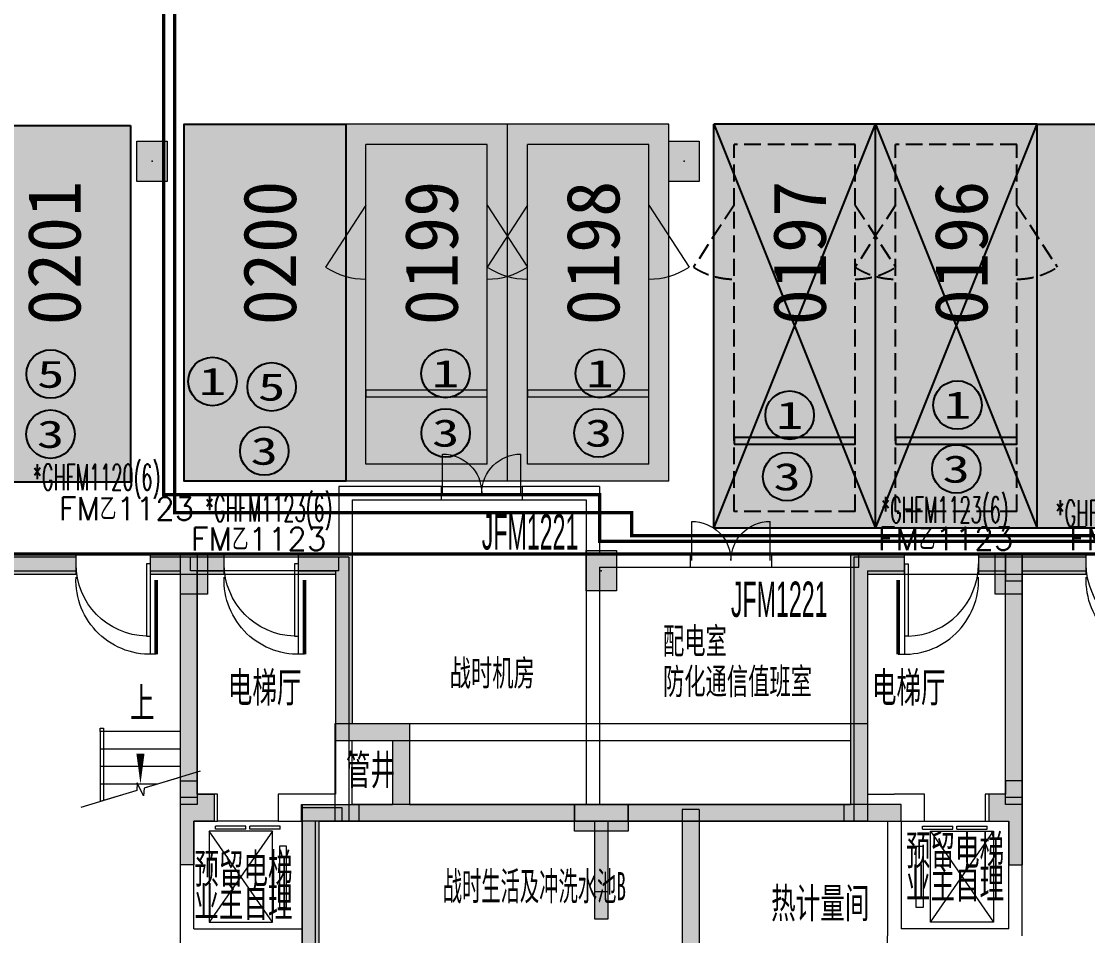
# Model space of a CAD drawing. Extents: x -264757 to 1033689, y 4049843 to 4347093.
# Drawn here: x -59896 to -44063, y 4163458 to 4177037 of the extents above; entities that cross this region are included whole.
import ezdxf
from ezdxf.enums import TextEntityAlignment as Align

# ---------------------------------------------------------------- set-up
doc = ezdxf.new("R2010")
doc.units = 0
doc.header["$LTSCALE"] = 1000
doc.header["$MEASUREMENT"] = 0
doc.linetypes.add('AX-01DK-PB01$1$A-001-车位参照B1$0$A-001-车位参照B1$0$A-001-车位参照B1$0$A-H4-001-基本图形$0$A-001-车位B1$0$DASH', pattern=[0.35, 0.25, -0.1])
doc.linetypes.add('DASH', pattern=[0.35, 0.25, -0.1])
for name, color, linetype in [('AX-01DK-PB01$0$A-2-Text', 8, 'Continuous'), ('AX-01DK-PB01$0$AX-03CK-02-PB01$0$AX-03CK-02-PB01$0$PUB_HATCH', 8, 'Continuous'), ('AX-01DK-PB01$0$AX-03CK-02-PB01$0$AX-03CK-02-PB01$0$人防$0$人防$0$DOOR_FIRE_TEXT', 8, 'Continuous'), ('不利因素3-紧邻房间出入口', 7, 'Continuous'), ('不利因素5-单面靠墙', 7, 'Continuous'), ('不利因素9-坡道上停车', 7, 'Continuous'), ('不可售车位', 255, 'Continuous'), ('大车位', 7, 'Continuous'), ('普通车位', 7, 'Continuous')]:
    doc.layers.add(name, color=color, linetype=linetype)
doc.layers.add('AX-01DK-PB01$0$AX-001DK-01-PB01-02$0$A-3-WinF(Text)', color=8, linetype='Continuous', plot=False)
doc.layers.add('AX-01DK-PB01$0$AX-03CK-02-PB01$0$AX-03CK-02-PB01$0$WINDOW_TEXT', color=8, linetype='Continuous', plot=False)
doc.layers.add('无关图层', color=8, linetype='Continuous', lineweight=0)
doc.layers.add('车位归属楼栋范围线', color=7, linetype='Continuous', true_color=0x19e6c7)
doc.styles.add('-宋体', font='', dxfattribs={"width": 0.8})
doc.styles.add('AX-01DK-PB01$0$_TCH_DIM', font='SIMPLEX', dxfattribs={"bigfont": 'GBCBIG'})
doc.styles.add('AX-01DK-PB01$0$AX-001DK-01-PB01-02$0$_TCH_WINDOW', font='SIMPLEX', dxfattribs={"bigfont": 'GBCBIG'})
doc.styles.add('AX-01DK-PB01$0$AX-01DK-PB01$0$AX-01DK-PB01$0$AX-001DK-01-PB01-02$0$Standard', font='gbenor.shx', dxfattribs={"bigfont": 'gbcbig.shx'})
doc.styles.add('AX-01DK-PB01$0$AX-03CK-02-PB01$0$AX-03CK-02-PB01$0$_TCH_DIM', font='SIMPLEX', dxfattribs={"bigfont": 'GBCBIG'})
doc.styles.add('AX-01DK-PB01$0$AX-03CK-02-PB01$0$AX-03CK-02-PB01$0$_TCH_DIM_T3', font='SIMPLEX', dxfattribs={"width": 0.705882, "bigfont": 'GBCBIG'})
doc.styles.add('AX-01DK-PB01$0$AX-03CK-02-PB01$0$AX-03CK-02-PB01$0$人防$0$人防$0$_TCH_DIM', font='$ GAD E', dxfattribs={"width": 0.7, "bigfont": '$ GAD C'})
doc.styles.add('AX-01DK-PB01$0$Standard', font='gbenor.shx', dxfattribs={"bigfont": 'gbcbig.shx'})
doc.styles.add('AX-01DK-PB01$1$AX-001DK-01-PB01-02$0$Standard', font='gbenor.shx', dxfattribs={"bigfont": 'gbcbig.shx'})
doc.styles.add('AX-ACK-BIANH1$0$黑体', font='simhei.ttf')
doc.styles.add('AX-ACK-P01-WALL$0$黑体', font='simhei.ttf')
doc.styles.add('SX-ACK-PB01-WNC-ALL$0$黑体', font='simhei.ttf')
doc.styles.get('-宋体').set_extended_font_data('SimSun')

# ---------------------------------------------------------------- blocks, each defined once
blk = doc.blocks.new('SX-ACK-PB01-WNC-ALL$0$20200722.21182536')
at = {"layer": '不利因素3-紧邻房间出入口', "true_color": 0xe4d218}
h = blk.add_hatch(color=52, dxfattribs=at)
h.dxf.hatch_style = 1
edge = h.paths.add_edge_path()
edge.add_arc((360, 360), 360, 0, 360)
at = {"layer": '不利因素3-紧邻房间出入口'}
blk.add_circle((360, 360), 360, dxfattribs=at)
at = {"layer": '不利因素3-紧邻房间出入口', "style": 'SX-ACK-PB01-WNC-ALL$0$黑体', "width": 1.390625}
blk.add_text('3', height=407, dxfattribs=at).set_placement((156, 156), (564, 156), align=Align.FIT)
blk = doc.blocks.new('SX-ACK-PB01-WNC-ALL$0$20200722.21183209')
at = {"layer": '不利因素5-单面靠墙', "true_color": 0x6d711d}
h = blk.add_hatch(color=66, dxfattribs=at)
h.dxf.hatch_style = 1
edge = h.paths.add_edge_path()
edge.add_arc((360, 360), 360, 0, 360)
at = {"layer": '不利因素5-单面靠墙'}
blk.add_circle((360, 360), 360, dxfattribs=at)
at = {"layer": '不利因素5-单面靠墙', "style": 'SX-ACK-PB01-WNC-ALL$0$黑体', "width": 1.390625}
blk.add_text('5', height=407, dxfattribs=at).set_placement((156, 156), (564, 156), align=Align.FIT)
blk = doc.blocks.new('销控车位')
at = {"layer": '不可售车位', "true_color": 0x757b8a}
h = blk.add_hatch(color=8, dxfattribs=at)
h.dxf.hatch_style = 1
h.paths.add_polyline_path([(2400, 0), (2400, -5300), (0, -5300), (0, 0)])
at = {"layer": '不可售车位', "color": 8, "true_color": 0x757b8a}
blk.add_lwpolyline([(2400, 0), (2400, -5300), (0, -5300), (0, 0)], close=True, dxfattribs=at)
blk = doc.blocks.new('sadfsadfasf')
at = {"layer": '不可售车位', "true_color": 0x757b8a}
h = blk.add_hatch(color=8, dxfattribs=at)
h.dxf.hatch_style = 1
h.paths.add_polyline_path([(2400, 6000), (2400, 0), (0, 0), (0, 6000)])
at = {"layer": '不可售车位', "color": 8, "true_color": 0x757b8a}
blk.add_lwpolyline([(2400, 6000), (2400, 0), (0, 0), (0, 6000)], close=True, dxfattribs=at)
blk = doc.blocks.new('SX-CK-PB001-WNC$1$20211103.13313578')
at = {"layer": '无关图层'}
h = blk.add_hatch(color=256, dxfattribs=at)
h.dxf.hatch_style = 1
h.paths.add_polyline_path([(0, 600), (450, 600), (450, 0), (0, 0)])
blk.add_lwpolyline([(0, 600), (450, 600), (450, 0), (0, 0)], close=True, dxfattribs=at)
blk.add_point((225, 300), dxfattribs=at)
blk = doc.blocks.new('fasdfasdfasdfasdfasdf')
at = {"layer": '不利因素9-坡道上停车', "true_color": 0xe0aa15}
h = blk.add_hatch(color=42, dxfattribs=at)
h.dxf.hatch_style = 1
edge = h.paths.add_edge_path()
edge.add_arc((-119587, 4058555), 720, 0, 360)
at = {"layer": '不利因素9-坡道上停车'}
blk.add_circle((-119587, 4058555), 720, dxfattribs=at)
at = {"layer": '不利因素9-坡道上停车', "style": 'AX-ACK-P01-WALL$0$黑体', "width": 1.390625}
blk.add_text('1', height=815, dxfattribs=at).set_placement((-119994, 4058148), (-119180, 4058148), align=Align.FIT)
blk = doc.blocks.new('AX-01DK-PB01$0$AX-001DK-01-PP01$0$AX-001DK-01-PP01$0$$DORLIB2D$00000127')
at = {"layer": '无关图层'}
for points in [[(-0.533, 0.795), (-0.533, 0.69)], [(-0.033, 0.795), (-0.533, 0.795)], [(-0.033, 0.795), (-0.033, 0.69)], [(0.533, 0.795), (0.033, 0.795)], [(0.033, 0.795), (0.033, 0.69)], [(0.533, 0.795), (0.533, 0.69)], [(-0.033, 0.69), (-0.533, 0.69)], [(0.533, 0.69), (0.033, 0.69)], [(0.5, 0.5), (-0.5, 0.5)]]:
    blk.add_lwpolyline(points, dxfattribs=at)
blk = doc.blocks.new('AX-01DK-PB01$0$$DorLib2D$00000001')
at = {"layer": '无关图层'}
for p, q in [((0.45, 0.975), (0.5, 0.975)), ((0.45, 0), (0.45, 0.975)), ((0.5, 0), (0.5, 0.975)), ((0.5, 0), (0.45, 0))]:
    blk.add_line(p, q, dxfattribs=at)
at = {"layer": '无关图层', "lineweight": 13}
blk.add_arc((0.475, 0), 0.975, 91.4693, 180, dxfattribs=at)
blk = doc.blocks.new('AX-01DK-PB01$0$AX-03CK-02-PB01$0$AX-03CK-02-PB01$0$$U_DORLIB2D$00000009')
at = {"layer": '无关图层'}
blk.add_line((0.5, 0.219), (0.5, 1.213), dxfattribs=at)
at = {"layer": '无关图层', "const_width": 0.05}
blk.add_lwpolyline([(0.583, 0.219), (0.583, 1.219)], dxfattribs=at)
at = {"layer": '无关图层'}
blk.add_arc((0.5, 0.219), 1.001, 85.224, 182.3859, dxfattribs=at)
blk = doc.blocks.new('AX-01DK-PB01$0$AX-03CK-02-PB01$0$AX-03CK-02-PB01$0$人防$0$人防$0$$DorLib2D$00000004')
at = {"layer": '无关图层'}
for p, q in [((-0.485, 0), (-0.485, 0.485)), ((0.485, 0), (0.485, 0.485))]:
    blk.add_line(p, q, dxfattribs=at)
at = {"layer": '无关图层', "lineweight": 13}
for centre, start, end in [((-0.485, 0), 0, 90), ((0.485, 0), 90, 180)]:
    blk.add_arc(centre, 0.485, start, end, dxfattribs=at)
blk = doc.blocks.new('A$C7e5eb487')
at = {"layer": '普通车位', "true_color": 0xf18f8e}
h = blk.add_hatch(color=11, dxfattribs=at)
h.dxf.hatch_style = 1
h.paths.add_polyline_path([(2400, 0), (2400, -5300), (0, -5300), (0, 0)])

msp = doc.modelspace()

# ---------------------------------------------------------------- hatches: boundary and pattern name
at = {"layer": 'AX-01DK-PB01$0$AX-03CK-02-PB01$0$AX-03CK-02-PB01$0$PUB_HATCH'}
for points in [[(-60039.6, 4168828.4), (-59083.9, 4168828.4), (-59083.9, 4169128.4), (-60039.6, 4169128.4)], [(-57408.6, 4169128.4), (-57983.9, 4169128.4), (-57983.9, 4168828.4), (-57408.6, 4168828.4)], [(-57408.6, 4168828.4), (-56883.6, 4168828.4), (-56883.6, 4169128.4), (-57408.6, 4169128.4)], [(-54983.2, 4169128.4), (-55783.6, 4169128.4), (-55783.6, 4168828.4), (-55233.2, 4168828.4)], [(-54983.2, 4169128.4), (-55233.2, 4168828.4), (-55233.2, 4166358), (-54983.2, 4166608)], [(-47334.3, 4168828.8), (-46784.2, 4168828.8), (-46784.2, 4169128.8), (-47584.3, 4169128.8)], [(-47334.3, 4168828.8), (-47584.3, 4169128.8), (-47584.3, 4165408), (-47334.3, 4165158)], [(-45684.2, 4168828.8), (-44084, 4168828.8), (-44084, 4169128.8), (-45684.2, 4169128.8)], [(-54983.2, 4166608), (-55233.2, 4166358), (-54383.2, 4166358), (-54133.2, 4166608)], [(-54133.2, 4166608), (-54383.2, 4166358), (-54383.2, 4165408), (-54258.2, 4165324.7), (-54133.2, 4165408)], [(-55476.1, 4165158), (-55726.1, 4165408), (-55726.1, 4163033), (-55559.4, 4163033), (-55476.1, 4163158)], [(-55726.1, 4165408), (-55476.1, 4165158), (-54258.2, 4165158), (-54258.2, 4165324.7), (-54383.2, 4165408)], [(-54258.2, 4165324.7), (-54258.2, 4165158), (-51434.6, 4165158), (-51434.6, 4165408), (-54133.2, 4165408)], [(-51434.6, 4165408), (-51434.6, 4165158), (-47334.3, 4165158), (-47584.3, 4165408)], [(-50083.5, 4165333), (-50083.5, 4159578.4), (-49916.8, 4159561.8), (-49833.5, 4159703.5), (-49833.5, 4165333)]]:
    msp.add_hatch(color=256, dxfattribs=at).paths.add_polyline_path(points)
at = {"layer": '大车位', "true_color": 0xe806f9}
h = msp.add_hatch(color=6, dxfattribs=at)
h.dxf.hatch_style = 1
h.paths.add_polyline_path([(-47214, 4175508), (-47214, 4169508), (-49614, 4169508), (-49614, 4175508)])
h = msp.add_hatch(color=6, dxfattribs=at)
h.dxf.hatch_style = 1
h.paths.add_polyline_path([(-44814, 4175508), (-44814, 4169508), (-47214, 4169508), (-47214, 4175508)])
at = {"layer": '无关图层'}
h = msp.add_hatch(color=256, dxfattribs=at)
h.dxf.hatch_style = 1
h.paths.add_polyline_path([(-57533.8, 4169128), (-57283.8, 4169128), (-57283.8, 4165508), (-57533.8, 4165508)])
for points in [[(-57133.6, 4169128), (-57133.6, 4168528), (-57533.6, 4168528), (-57533.6, 4169128)], [(-45033.9, 4169128), (-45033.9, 4168528), (-45433.9, 4168528), (-45433.9, 4169128)], [(-45033.8, 4169128), (-45283.8, 4169128), (-45283.8, 4168728), (-45033.8, 4168728)], [(-57333.6, 4165158), (-57333.6, 4164508), (-57533.6, 4164508), (-57533.6, 4165758), (-57283.6, 4165758), (-57283.6, 4165558), (-57033.6, 4165558), (-57033.6, 4165158)], [(-45232.7, 4165158), (-45232.7, 4164508), (-45032.7, 4164508), (-45032.7, 4165758), (-45282.7, 4165758), (-45282.7, 4165558), (-45532.7, 4165558), (-45532.7, 4165158)], [(-54883.6, 4165408), (-54883.6, 4165158), (-55733.6, 4165158), (-55733.6, 4165408)], [(-51683.6, 4165408), (-50883.6, 4165408), (-50883.6, 4165008), (-51683.6, 4165008)], [(-47683.6, 4165408), (-47683.6, 4165158), (-46833.6, 4165158), (-46833.6, 4165408)], [(-51383.2, 4163708), (-51183.2, 4163708), (-51183.2, 4164108), (-51383.2, 4164108)]]:
    msp.add_hatch(color=256, dxfattribs=at).paths.add_polyline_path(points)
h = msp.add_hatch(color=256, dxfattribs=at)
h.dxf.hatch_style = 1
h.paths.add_polyline_path([(-45283.8, 4169078), (-45033.8, 4169078), (-45033.8, 4165508), (-45283.8, 4165508)])
h = msp.add_hatch(color=256, dxfattribs=at)
h.dxf.hatch_style = 1
h.paths.add_polyline_path([(-54883.6, 4165408), (-54883.6, 4165158), (-55733.6, 4165158), (-55733.6, 4165408)])
h = msp.add_hatch(color=256, dxfattribs=at)
h.dxf.hatch_style = 1
h.paths.add_polyline_path([(-51383.4, 4163708), (-51183.4, 4163708), (-51183.4, 4165158), (-50883.4, 4165158), (-50883.4, 4165408), (-51683.4, 4165408), (-51683.4, 4165158), (-51383.4, 4165158)])
h = msp.add_hatch(color=256, dxfattribs=at)
h.dxf.hatch_style = 1
h.paths.add_polyline_path([(-47683.6, 4165408), (-47683.6, 4165158), (-46833.6, 4165158), (-46833.6, 4165408)])

# ---------------------------------------------------------------- linework, layer by layer
at = {"layer": '大车位', "color": 83}
for p, q in [((-49614, 4169508, 0), (-49614, 4175508, 0)), ((-47214, 4175508, 0), (-49614, 4175508, 0)), ((-47214, 4169508, 0), (-47214, 4175508, 0)), ((-47214, 4169508, 0), (-47214, 4175508, 0)), ((-44814, 4175508, 0), (-47214, 4175508, 0)), ((-44814, 4169508, 0), (-44814, 4175508, 0)), ((-47214, 4169508, 0), (-49614, 4169508, 0)), ((-44814, 4169508, 0), (-47214, 4169508, 0))]:
    msp.add_line(p, q, dxfattribs=at)
at = {"layer": '大车位', "color": 8, "linetype": 'AX-01DK-PB01$1$A-001-车位参照B1$0$A-001-车位参照B1$0$A-001-车位参照B1$0$A-H4-001-基本图形$0$A-001-车位B1$0$DASH'}
for p, q in [((-47514, 4175208, 0), (-49314, 4175208, 0)), ((-49314, 4169758, 0), (-49314, 4175208, 0)), ((-47514, 4169758, 0), (-47514, 4175208, 0)), ((-45114, 4175208, 0), (-46914, 4175208, 0)), ((-46914, 4169758, 0), (-46914, 4175208, 0)), ((-45114, 4169758, 0), (-45114, 4175208, 0)), ((-47514, 4169758, 0), (-49314, 4169758, 0)), ((-45114, 4169758, 0), (-46914, 4169758, 0))]:
    msp.add_line(p, q, dxfattribs=at)
at = {"layer": '大车位', "color": 83, "elevation": 0}
for points in [[(-49614, 4175508), (-47214, 4169508)], [(-49614, 4169508), (-47214, 4175508)], [(-47214, 4175508), (-44814, 4169508)], [(-47214, 4169508), (-44814, 4175508)]]:
    msp.add_lwpolyline(points, dxfattribs=at)
at = {"layer": '大车位', "linetype": 'AX-01DK-PB01$1$A-001-车位参照B1$0$A-001-车位参照B1$0$A-001-车位参照B1$0$A-H4-001-基本图形$0$A-001-车位B1$0$DASH', "elevation": 0}
for points in [[(-49314, 4174308), (-49914, 4173386)], [(-47514, 4174308), (-46914, 4173386)], [(-46914, 4174308), (-47514, 4173386)], [(-45114, 4174308), (-44514, 4173386)]]:
    msp.add_lwpolyline(points, dxfattribs=at)
at = {"layer": '大车位', "elevation": 0}
for points in [[(-49314, 4170758), (-47514, 4170758), (-47514, 4170858), (-49314, 4170858)], [(-46914, 4170758), (-45114, 4170758), (-45114, 4170858), (-46914, 4170858)]]:
    msp.add_lwpolyline(points, close=True, dxfattribs=at)
at = {"layer": '大车位', "linetype": 'AX-01DK-PB01$1$A-001-车位参照B1$0$A-001-车位参照B1$0$A-001-车位参照B1$0$A-H4-001-基本图形$0$A-001-车位B1$0$DASH'}
for centre, start, end in [((-49314, 4174308, 0), 236.94427, 270), ((-47514, 4174308, 0), 270, 303.05573), ((-46914, 4174308, 0), 236.94427, 270), ((-45114, 4174308, 0), 270, 303.05573)]:
    msp.add_arc(centre, 1100, start, end, dxfattribs=at)
at = {"layer": '无关图层'}
for p, q in [((-55079.6, 4170208), (-55079.6, 4175508, 0)), ((-52679.6, 4175508, 0), (-55079.6, 4175508, 0)), ((-52679.6, 4170208.1, 0), (-52679.6, 4175508.1, 0)), ((-50279.6, 4175508.1, 0), (-52679.6, 4175508.1, 0)), ((-52679.6, 4170208), (-52679.6, 4175508, 0)), ((-50279.6, 4170208.1, 0), (-50279.6, 4175508.1, 0)), ((-52979.6, 4175208, 0), (-54779.6, 4175208, 0)), ((-54779.6, 4170458), (-54779.6, 4175208, 0)), ((-52979.6, 4170458), (-52979.6, 4175208, 0)), ((-50579.6, 4175208.1, 0), (-52379.6, 4175208.1, 0)), ((-52379.6, 4170458.1, 0), (-52379.6, 4175208.1, 0)), ((-50579.6, 4170458.1, 0), (-50579.6, 4175208.1, 0)), ((-52979.6, 4170458), (-54779.6, 4170458)), ((-50579.6, 4170458.1, 0), (-52379.6, 4170458.1, 0)), ((-52679.6, 4170208), (-55079.6, 4170208)), ((-50279.6, 4170208.1, 0), (-52679.6, 4170208.1, 0)), ((-53659.4, 4170128.4), (-55183.2, 4170128.4)), ((-55183.2, 4170128.4), (-55183.2, 4169128.4)), ((-53659.4, 4169928.4), (-53659.4, 4170128.4)), ((-53659.4, 4170128.4), (-52459.4, 4170128.4)), ((-51309.6, 4170128.4), (-52459.4, 4170128.4)), ((-52459.4, 4170128.4), (-52459.4, 4169928.4)), ((-51309.6, 4170128.4), (-51309.6, 4169128.4)), ((-54983.2, 4169928.4), (-53659.4, 4169928.4)), ((-54983.2, 4169928.4), (-54983.2, 4169128.4)), ((-53659.4, 4169928.4), (-52459.4, 4169928.4)), ((-52459.4, 4169928.4), (-51509.6, 4169928.4)), ((-51509.6, 4169928.4), (-51509.6, 4169003.4)), ((-59083.9, 4169078.1), (-60133.6, 4169078.1)), ((-59083.9, 4169128.4), (-60039.6, 4169128.4)), ((-59083.9, 4169128.4), (-57983.9, 4169128.4)), ((-59083.9, 4168828.4), (-59083.9, 4169128.4)), ((-59083.9, 4168878.1), (-59083.9, 4169078.1)), ((-57408.6, 4169128.4), (-57983.9, 4169128.4)), ((-57983.9, 4169128.4), (-57983.9, 4168828.4)), ((-57433.6, 4169078.1), (-57983.9, 4169078.1)), ((-57983.9, 4169078.1), (-57983.9, 4168878.1)), ((-56883.8, 4169078.1), (-57433.6, 4169078.1)), ((-56883.6, 4169128.4), (-57408.6, 4169128.4)), ((-55183.2, 4169078), (-57383.6, 4169078)), ((-57383.6, 4168878), (-57383.6, 4169078)), ((-56883.8, 4168878.1), (-56883.8, 4169078.1)), ((-56883.6, 4168828.4), (-56883.6, 4169128.4)), ((-55033.2, 4169078.1), (-55783.8, 4169078.1)), ((-55783.8, 4169078.1), (-55783.8, 4168878.1)), ((-54983.2, 4169128.4), (-55783.6, 4169128.4)), ((-55783.6, 4169128.4), (-55783.6, 4168828.4)), ((-55183.2, 4168878), (-55183.2, 4169078)), ((-55033.2, 4169078.1), (-55033.2, 4165158.1)), ((-54983.2, 4169128.4), (-54983.2, 4166608)), ((-49959.3, 4169128.4), (-51309.6, 4169128.4)), ((-49959.3, 4169128.4), (-48759.3, 4169128.4)), ((-49959.3, 4168928.4), (-49959.3, 4169128.4)), ((-47459.3, 4169128.4), (-48759.3, 4169128.4)), ((-48759.3, 4169128.4), (-48759.3, 4168928.4)), ((-46784.2, 4169128.8), (-47584.3, 4169128.8)), ((-47584.3, 4169128.8), (-47584.3, 4165408)), ((-47533.6, 4169078), (-47533.6, 4165158)), ((-46784.6, 4169078), (-47533.6, 4169078)), ((-47459.3, 4168928.4), (-47459.3, 4169128.4)), ((-46784.6, 4168878), (-46784.6, 4169078)), ((-46784.2, 4168828.8), (-46784.2, 4169128.8)), ((-45133.6, 4169078), (-45684.6, 4169078)), ((-45684.6, 4169078), (-45684.6, 4168878)), ((-44084, 4169128.8), (-45684.2, 4169128.8)), ((-45684.2, 4169128.8), (-45684.2, 4168828.8)), ((-44084.3, 4169078), (-45133.6, 4169078)), ((-44084.3, 4168878), (-44084.3, 4169078)), ((-44084, 4169128.8), (-42984, 4169128.8)), ((-44084, 4168828.8), (-44084, 4169128.8)), ((-60033.6, 4168878.1), (-59083.9, 4168878.1)), ((-57983.9, 4168878.1), (-57533.6, 4168878.1)), ((-57533.6, 4165258.1), (-57533.6, 4168878.1)), ((-55183.2, 4168878), (-57383.6, 4168878)), ((-57283.6, 4168878.1), (-56883.8, 4168878.1)), ((-57283.6, 4165558.1), (-57283.6, 4168878.1)), ((-55783.8, 4168878.1), (-55233.2, 4168878.1)), ((-55233.2, 4168878.1), (-55233.2, 4165558.1)), ((-51509.6, 4169003.4), (-51509.6, 4165408)), ((-51309.6, 4168928.4), (-49959.3, 4168928.4)), ((-51309.6, 4168928.4), (-51309.6, 4165408)), ((-49959.3, 4168928.4), (-48759.3, 4168928.4)), ((-48759.3, 4168928.4), (-47459.3, 4168928.4)), ((-47333.6, 4168878), (-47333.6, 4165558)), ((-47333.6, 4168878), (-46784.6, 4168878)), ((-45684.6, 4168878), (-45283.6, 4168878)), ((-45283.6, 4165558), (-45283.6, 4168878)), ((-45033.6, 4168878), (-44084.3, 4168878)), ((-45033.6, 4165258), (-45033.6, 4168878)), ((-60039.6, 4168828.4), (-59083.9, 4168828.4)), ((-57983.9, 4168828.4), (-57408.6, 4168828.4)), ((-57408.6, 4168828.4), (-57408.6, 4168828.4)), ((-57408.6, 4168828.4), (-56883.6, 4168828.4)), ((-56883.6, 4168828.4), (-55783.6, 4168828.4)), ((-55783.6, 4168828.4), (-55233.2, 4168828.4)), ((-55233.2, 4168828.4), (-55233.2, 4166358)), ((-47334.3, 4168828.8), (-46784.2, 4168828.8)), ((-47334.3, 4168828.8), (-47334.3, 4165158)), ((-46784.2, 4168828.8), (-45684.2, 4168828.8)), ((-45684.2, 4168828.8), (-44084, 4168828.8)), ((-54983.2, 4166608), (-54133.2, 4166608)), ((-54133.2, 4166608), (-54133.2, 4165408)), ((-58727.1, 4166488.9), (-58727.1, 4165449.1)), ((-58727.1, 4166488.9), (-58727.1, 4165449.1)), ((-57527.1, 4166488.9), (-58727.1, 4166488.9)), ((-55233.2, 4166358), (-54383.2, 4166358)), ((-54383.2, 4166358), (-54383.2, 4165408)), ((-57527.1, 4166228.9), (-58727.1, 4166228.9)), ((-57527.1, 4165968.9), (-58727.1, 4165968.9)), ((-57870.8, 4165708.9), (-58727.1, 4165708.9)), ((-57527.1, 4165813.1), (-58042.8, 4165656.7)), ((-58195.7, 4165610.3), (-58727.1, 4165449.1)), ((-56983.6, 4165558.1), (-57283.6, 4165558.1)), ((-56983.6, 4165158.1), (-56983.6, 4165558.1)), ((-55633.2, 4165558.1), (-56083.6, 4165558.1)), ((-56083.6, 4165558.1), (-56083.6, 4165158.1)), ((-55233.2, 4165558.1), (-55633.2, 4165558.1)), ((-47333.6, 4165558), (-46933.6, 4165558)), ((-46483.6, 4165558), (-46933.6, 4165558)), ((-46483.6, 4165158), (-46483.6, 4165558)), ((-45283.6, 4165558), (-45583.6, 4165558)), ((-45583.6, 4165558), (-45583.6, 4165158)), ((-55726.1, 4165408), (-55726.1, 4163033)), ((-55726.1, 4165408), (-54383.2, 4165408)), ((-54133.2, 4165408), (-51434.6, 4165408)), ((-51434.6, 4165408), (-47584.3, 4165408)), ((-57533.6, 4163458.1), (-57533.6, 4165258.1)), ((-55733.2, 4165358), (-55733.2, 4161608)), ((-55133.2, 4165358), (-55733.2, 4165358)), ((-55133.2, 4165158), (-55133.2, 4165358)), ((-50083.5, 4165333), (-50083.5, 4159578.4)), ((-49833.5, 4165333), (-50083.5, 4165333)), ((-49833.5, 4165333), (-49833.5, 4159703.5)), ((-45033.6, 4163458), (-45033.6, 4165258)), ((-57333.6, 4163558.1), (-57333.6, 4165158.1)), ((-57333.6, 4165158.1), (-56983.6, 4165158.1)), ((-56083.6, 4165158.1), (-55733.2, 4165158.1)), ((-55733.2, 4165158.1), (-55733.2, 4163558.1)), ((-55533.2, 4165158.1), (-55533.2, 4163458.1)), ((-55033.2, 4165158.1), (-55533.2, 4165158.1)), ((-55533.2, 4165158), (-55533.2, 4161608)), ((-55133.2, 4165158), (-55533.2, 4165158)), ((-55476.1, 4165158), (-55476.1, 4163158)), ((-55476.1, 4165158), (-54258.2, 4165158)), ((-54258.2, 4165158), (-51434.6, 4165158)), ((-51434.6, 4165158), (-47334.3, 4165158)), ((-47533.6, 4165158), (-47033.6, 4165158)), ((-47033.6, 4165158), (-47033.6, 4163458)), ((-46833.6, 4165158), (-46833.6, 4163558)), ((-46833.6, 4165158), (-46483.6, 4165158)), ((-45583.6, 4165158), (-45233.6, 4165158)), ((-45233.6, 4163558), (-45233.6, 4165158)), ((-57333.6, 4163558.1), (-55733.2, 4163558.1)), ((-45233.6, 4163558), (-46833.6, 4163558)), ((-57533.6, 4161608.1), (-57533.6, 4163458.1)), ((-55533.2, 4163458.1), (-55533.2, 4161608.1)), ((-47033.6, 4161508), (-47033.6, 4163458))]:
    msp.add_line(p, q, dxfattribs=at)
for points in [[(-54779.6, 4174308), (-55379.6, 4173386.1)], [(-52979.6, 4174308), (-52379.6, 4173386.1)], [(-58727.1, 4166488.9), (-58727.1, 4166538.9), (-58677.1, 4166538.9), (-58677.1, 4165464.3)], [(-57240, 4165900.2), (-58073.3, 4165647.4), (-58079.4, 4165535.9), (-58175.8, 4165726.1), (-58180.9, 4165614.8), (-59014.2, 4165362)], [(-56168.6, 4163658.1), (-57108.6, 4165008.1)], [(-56168.6, 4165008.1), (-57108.6, 4163658.1)], [(-46398.6, 4163658), (-45458.6, 4165008)], [(-46398.6, 4165008), (-45458.6, 4163658)]]:
    msp.add_lwpolyline(points, dxfattribs=at)
at = {"layer": '无关图层', "elevation": 0}
for points in [[(-52379.6, 4174308.1), (-52979.6, 4173386.1)], [(-50579.6, 4174308.1), (-49979.6, 4173386.1)]]:
    msp.add_lwpolyline(points, dxfattribs=at)
at = {"layer": '无关图层'}
for points in [[(-54779.6, 4171458), (-52979.6, 4171458), (-52979.6, 4171558), (-54779.6, 4171558)], [(-57533.8, 4169128), (-57283.8, 4169128), (-57283.8, 4165508), (-57533.8, 4165508)], [(-57283.6, 4165408), (-57533.6, 4165408), (-57533.6, 4169128), (-57283.6, 4169128)], [(-57133.6, 4169128), (-57133.6, 4168528), (-57533.6, 4168528), (-57533.6, 4169128)], [(-45033.9, 4169128), (-45033.9, 4168528), (-45433.9, 4168528), (-45433.9, 4169128)], [(-45033.8, 4165408), (-45283.8, 4165408), (-45283.8, 4169128), (-45033.8, 4169128)], [(-45283.8, 4169128), (-45033.8, 4169128), (-45033.8, 4165508), (-45283.8, 4165508)], [(-45033.8, 4169128), (-45283.8, 4169128), (-45283.8, 4168728), (-45033.8, 4168728)], [(-55233.9, 4165158), (-55233.9, 4166608), (-47334.3, 4166608), (-47334.3, 4165158)], [(-54983.9, 4165408), (-54983.9, 4166358), (-47584.3, 4166358), (-47584.3, 4165408)], [(-57333.6, 4165158), (-57333.6, 4164508), (-57533.6, 4164508), (-57533.6, 4165758), (-57283.6, 4165758), (-57283.6, 4165558), (-57033.6, 4165558), (-57033.6, 4165158)], [(-45232.7, 4165158), (-45232.7, 4164508), (-45032.7, 4164508), (-45032.7, 4165758), (-45282.7, 4165758), (-45282.7, 4165558), (-45532.7, 4165558), (-45532.7, 4165158)], [(-54883.6, 4165408), (-54883.6, 4165158), (-55733.6, 4165158), (-55733.6, 4165408)], [(-51683.6, 4165408), (-50883.6, 4165408), (-50883.6, 4165008), (-51683.6, 4165008)], [(-47683.6, 4165408), (-47683.6, 4165158), (-46833.6, 4165158), (-46833.6, 4165408)], [(-56168.6, 4165008.1), (-57108.6, 4165008.1), (-57108.6, 4163658.1), (-56168.6, 4163658.1)], [(-46398.6, 4165008), (-45458.6, 4165008), (-45458.6, 4163658), (-46398.6, 4163658)], [(-55958.6, 4164788.1), (-56063.6, 4164788.1), (-56063.6, 4163878.1), (-55958.6, 4163878.1)], [(-55958.6, 4164788), (-56063.6, 4164788), (-56063.6, 4163878), (-55958.6, 4163878)], [(-46608.6, 4164788), (-46503.6, 4164788), (-46503.6, 4163878), (-46608.6, 4163878)], [(-51383.2, 4163708), (-51183.2, 4163708), (-51183.2, 4164108), (-51383.2, 4164108)]]:
    msp.add_lwpolyline(points, close=True, dxfattribs=at)
at = {"layer": '无关图层', "elevation": 0}
msp.add_lwpolyline([(-52379.6, 4171458.1), (-50579.6, 4171458.1), (-50579.6, 4171558.1), (-52379.6, 4171558.1)], close=True, dxfattribs=at)
at = {"layer": '无关图层'}
msp.add_lwpolyline([(-58127.1, 4166488.9, 0, 0, 0), (-58127.1, 4165708.9, 0, 120, 0), (-58127.1, 4166158.9, 0, 0, 0)], format="xyseb", dxfattribs=at)
at = {"layer": '无关图层', "ltscale": 0.5}
for points in [[(-54883.6, 4165408), (-54883.6, 4165158), (-55733.6, 4165158), (-55733.6, 4165408)], [(-51383.4, 4163708), (-51183.4, 4163708), (-51183.4, 4165158), (-50883.4, 4165158), (-50883.4, 4165408), (-51683.4, 4165408), (-51683.4, 4165158), (-51383.4, 4165158)], [(-47683.6, 4165408), (-47683.6, 4165158), (-46833.6, 4165158), (-46833.6, 4165408)]]:
    msp.add_lwpolyline(points, close=True, dxfattribs=at)
at = {"layer": '无关图层'}
for centre, start, end in [((-54779.6, 4174308, 0), 236.94427, 270), ((-52379.6, 4174308.1, 0), 236.94427, 270), ((-52979.6, 4174308, 0), 270, 303.05573), ((-50579.6, 4174308.1, 0), 270, 303.05573)]:
    msp.add_arc(centre, 1100, start, end, dxfattribs=at)
at = {"layer": '车位归属楼栋范围线', "linetype": 'DASH', "ltscale": 5, "const_width": 50}
msp.add_lwpolyline([(-89059.6, 4221559.2), (-89059.6, 4170077), (-79712.9, 4170077), (-79712.9, 4170377.6), (-73439.8, 4170377.6), (-73439.8, 4169128), (-33779.6, 4169128.3), (-33779.6, 4175753.5), (-29378.4, 4175753.5), (-29378.4, 4186909.9), (-33152.6, 4186909.9), (-33152.6, 4194358), (-31806.4, 4194358), (-31806.4, 4195803.4), (-32656.4, 4195803.4), (-32656.4, 4204358), (-28828.7, 4204358), (-28828.7, 4215897.7)], dxfattribs=at)
at = {"layer": '车位归属楼栋范围线', "linetype": 'DASH', "ltscale": 5}
for points in [[(-28841.2, 4186832.9, 50, 50, 0), (-44194.6, 4186833, 50, 50, 0), (-44194.6, 4191791, 50, 50, 0), (-47369.4, 4191791, 50, 50, 0), (-47369.4, 4186449.2, 50, 50, 0), (-53135, 4186449.2, 50, 50, 0), (-53135, 4180650.9, 50, 50, 0), (-57782.9, 4180650.9, 50, 50, 0), (-57782.9, 4170006.4, 50, 50, 0), (-51309.6, 4170006.4, 50, 50, 0), (-51309.6, 4169315.9, 50, 50, 0), (-33461.6, 4169315.9, 50, 50, 0), (-33461.6, 4162371.5, 50, 50, 0), (-39585.2, 4162371.5, 50, 50, 0), (-39585.2, 4157757, 50, 50, 0), (-51808.9, 4157757, 50, 50, 0), (-51808.9, 4162408.9, 50, 50, 0), (-55255.5, 4162408.9, 50, 50, 0), (-55255.5, 4157719.8, 50, 50, 0), (-57078.6, 4157719.8, 50, 50, 0), (-57078.6, 4151207.2, 50, 50, 0), (-58122.7, 4151207.2, 50, 50, 0), (-58122.7, 4139809.2, 50, 50, 0)], [(-57617, 4180383.2, 50, 50, 0), (-57617, 4169738.6, 50, 50, 0), (-50835.7, 4169738.6, 50, 50, 0), (-50835.7, 4169398.8, 50, 50, 0), (-34479.6, 4169398.8, 50, 50, 0), (-34479.6, 4175258, 50, 50, 0), (-22054.6, 4175258, 50, 50, 0)]]:
    msp.add_lwpolyline(points, format="xyseb", dxfattribs=at)

# ---------------------------------------------------------------- block references
at = {"layer": '不利因素3-紧邻房间出入口'}
for p in [(-59822, 4170546.3, 0), (-53954.2, 4170563.9, 0), (-51685.5, 4170563.9, 0), (-56648.4, 4170295.3, 0), (-48885.5, 4169914.8, 0), (-46374.1, 4170028.9, 0)]:
    msp.add_blockref('SX-ACK-PB01-WNC-ALL$0$20200722.21182536', p, dxfattribs=at)
at = {"layer": '不利因素5-单面靠墙'}
for p in [(-59819.1, 4171438.3, 0), (-56539.6, 4171247.5, 0)]:
    msp.add_blockref('SX-ACK-PB01-WNC-ALL$0$20200722.21183209', p, dxfattribs=at)
at = {"layer": '不可售车位'}
for name, p in [('销控车位', (-60673.1, 4175491.8)), ('销控车位', (-57479.6, 4175508)), ('sadfsadfasf', (-44814, 4169508, 0))]:
    msp.add_blockref(name, p, dxfattribs=at)
at = {"layer": '无关图层'}
for p in [(-58179.6, 4174658), (-50279.6, 4174658), (-51509.6, 4168578)]:
    msp.add_blockref('SX-CK-PB001-WNC$1$20211103.13313578', p, dxfattribs=at)
ref = msp.add_blockref('AX-01DK-PB01$0$AX-03CK-02-PB01$0$AX-03CK-02-PB01$0$人防$0$人防$0$$DorLib2D$00000004', (-53059.4, 4170028.4), dxfattribs=dict(at, xscale=-1200, yscale=1200, zscale=200, rotation=2.667567822008024e-06))
ref.add_attrib('A', 'JFM1221', (-53059.4, 4169191.6), dxfattribs={"layer": 'AX-01DK-PB01$0$AX-03CK-02-PB01$0$AX-03CK-02-PB01$0$人防$0$人防$0$DOOR_FIRE_TEXT', "height": 525, "rotation": 0, "style": 'AX-01DK-PB01$0$AX-03CK-02-PB01$0$AX-03CK-02-PB01$0$人防$0$人防$0$_TCH_DIM', "width": 0.49})
ref = msp.add_blockref('AX-01DK-PB01$0$AX-03CK-02-PB01$0$AX-03CK-02-PB01$0$$U_DORLIB2D$00000009', (-58533.9, 4168978.4), dxfattribs=dict(at, xscale=1100, yscale=-1100, zscale=300, rotation=5.710761394119924e-05))
ref.add_attrib('A', '*GHFM1120(6)', (-59724.3, 4170072.5), dxfattribs={"layer": 'AX-01DK-PB01$0$AX-03CK-02-PB01$0$AX-03CK-02-PB01$0$WINDOW_TEXT', "height": 386.75, "rotation": 0.00006, "style": 'AX-01DK-PB01$0$AX-03CK-02-PB01$0$AX-03CK-02-PB01$0$_TCH_DIM_T3', "width": 0.49827})
ref = msp.add_blockref('AX-01DK-PB01$0$AX-03CK-02-PB01$0$AX-03CK-02-PB01$0$$U_DORLIB2D$00000009', (-56333.6, 4168978.4), dxfattribs=dict(at, xscale=1100, yscale=-1100, zscale=300, rotation=359.9999824764423))
ref.add_attrib('A', '*GHFM1123(6)', (-57168.7, 4169610.7), dxfattribs={"layer": 'AX-01DK-PB01$0$AX-03CK-02-PB01$0$AX-03CK-02-PB01$0$WINDOW_TEXT', "height": 386.75, "rotation": 359.99998, "style": 'AX-01DK-PB01$0$AX-03CK-02-PB01$0$AX-03CK-02-PB01$0$_TCH_DIM_T3', "width": 0.49827})
ref = msp.add_blockref('AX-01DK-PB01$0$AX-03CK-02-PB01$0$AX-03CK-02-PB01$0$$U_DORLIB2D$00000009', (-46234.2, 4168978.8), dxfattribs=dict(at, xscale=-1100, yscale=-1100, zscale=300, rotation=5.238818485603258e-06))
ref.add_attrib('A', '*GHFM1123(6)', (-47129.6, 4169590.5), dxfattribs={"layer": 'AX-01DK-PB01$0$AX-03CK-02-PB01$0$AX-03CK-02-PB01$0$WINDOW_TEXT', "height": 386.75, "rotation": 0.00001, "style": 'AX-01DK-PB01$0$AX-03CK-02-PB01$0$AX-03CK-02-PB01$0$_TCH_DIM_T3', "width": 0.49827})
ref = msp.add_blockref('AX-01DK-PB01$0$AX-03CK-02-PB01$0$AX-03CK-02-PB01$0$$U_DORLIB2D$00000009', (-43534, 4168978.8), dxfattribs=dict(at, xscale=1100, yscale=-1100, zscale=300, rotation=5.238818485603258e-06))
ref.add_attrib('A', '*GHFM1120(6)', (-44538.1, 4169539.1), dxfattribs={"layer": 'AX-01DK-PB01$0$AX-03CK-02-PB01$0$AX-03CK-02-PB01$0$WINDOW_TEXT', "height": 386.75, "rotation": 0.00001, "style": 'AX-01DK-PB01$0$AX-03CK-02-PB01$0$AX-03CK-02-PB01$0$_TCH_DIM_T3', "width": 0.49827})
ref = msp.add_blockref('AX-01DK-PB01$0$$DorLib2D$00000001', (-58533.9, 4168978.1), dxfattribs=dict(at, xscale=1100, yscale=-1100, zscale=200, rotation=359.9999999985869))
ref.add_attrib('A', 'FM乙1123', (-59336.5, 4169630.1), dxfattribs={"layer": 'AX-01DK-PB01$0$AX-001DK-01-PB01-02$0$A-3-WinF(Text)', "height": 337.59, "style": 'AX-01DK-PB01$0$AX-001DK-01-PB01-02$0$_TCH_WINDOW'})
ref = msp.add_blockref('AX-01DK-PB01$0$$DorLib2D$00000001', (-56333.8, 4168978.1), dxfattribs=dict(at, xscale=-1100, yscale=1100, zscale=200, rotation=180))
ref.add_attrib('A', 'FM乙1123', (-57375.1, 4169179.7), dxfattribs={"layer": 'AX-01DK-PB01$0$AX-001DK-01-PB01-02$0$A-3-WinF(Text)', "height": 337.59, "style": 'AX-01DK-PB01$0$AX-001DK-01-PB01-02$0$_TCH_WINDOW'})
ref = msp.add_blockref('AX-01DK-PB01$0$AX-03CK-02-PB01$0$AX-03CK-02-PB01$0$人防$0$人防$0$$DorLib2D$00000004', (-49359.3, 4169028.4), dxfattribs=dict(at, xscale=-1200, yscale=1200, zscale=200, rotation=2.667564758908001e-06))
ref.add_attrib('A', 'JFM1221', (-49359.3, 4168191.6), dxfattribs={"layer": 'AX-01DK-PB01$0$AX-03CK-02-PB01$0$AX-03CK-02-PB01$0$人防$0$人防$0$DOOR_FIRE_TEXT', "height": 525, "rotation": 0, "style": 'AX-01DK-PB01$0$AX-03CK-02-PB01$0$AX-03CK-02-PB01$0$人防$0$人防$0$_TCH_DIM', "width": 0.49})
ref = msp.add_blockref('AX-01DK-PB01$0$$DorLib2D$00000001', (-46234.6, 4168978), dxfattribs=dict(at, xscale=-1100, yscale=-1100, zscale=200, rotation=359.9999999999072))
ref.add_attrib('A', 'FM乙1123', (-47175.2, 4169184.7), dxfattribs={"layer": 'AX-01DK-PB01$0$AX-001DK-01-PB01-02$0$A-3-WinF(Text)', "height": 337.59, "style": 'AX-01DK-PB01$0$AX-001DK-01-PB01-02$0$_TCH_WINDOW'})
ref = msp.add_blockref('AX-01DK-PB01$0$$DorLib2D$00000001', (-43534.3, 4168978), dxfattribs=dict(at, xscale=1100, yscale=-1100, zscale=200, rotation=359.9999999999605))
ref.add_attrib('A', 'FM乙1123', (-44337, 4169184.7), dxfattribs={"layer": 'AX-01DK-PB01$0$AX-001DK-01-PB01-02$0$A-3-WinF(Text)', "height": 337.59, "style": 'AX-01DK-PB01$0$AX-001DK-01-PB01-02$0$_TCH_WINDOW'})
at = {"layer": '无关图层', "xscale": -900, "zscale": 400}
for p, yscale, rotation in [((-56533.6, 4165358.1), 400, 180), ((-46033.6, 4165358), -400, 359.999999999911)]:
    msp.add_blockref('AX-01DK-PB01$0$AX-001DK-01-PP01$0$AX-001DK-01-PP01$0$$DORLIB2D$00000127', p, dxfattribs=dict(at, yscale=yscale, rotation=rotation))
at = {"layer": '普通车位'}
for p in [(-55079.6, 4175508, 0), (-52679.6, 4175508.1, 0)]:
    msp.add_blockref('A$C7e5eb487', p, dxfattribs=at)
at = {"layer": '车位归属楼栋范围线', "xscale": 0.5, "yscale": 0.5, "zscale": 0.5}
for p in [(2735.7, 2142411.3, 0), (6196.9, 2142528.3, 0), (8487.6, 2142528.3, 0), (13797.4, 2142060.3, 0), (11306, 2141909.9, 0)]:
    msp.add_blockref('fasdfasdfasdfasdfasdf', p, dxfattribs=at)

# ---------------------------------------------------------------- texts
at = {"layer": 'AX-01DK-PB01$0$A-2-Text', "color": 7, "style": 'AX-01DK-PB01$0$_TCH_DIM'}
msp.add_text('上', height=506.4, dxfattribs=at).set_placement((-58283.5, 4166646.4))
at = {"layer": '无关图层', "style": 'AX-ACK-BIANH1$0$黑体'}
for s, p in [('0201', (-59015.5, 4172523.5, 0)), ('0200', (-55815.5, 4172523.5)), ('0199', (-53415.5, 4172523.6, 0)), ('0198', (-51015.5, 4172523.6, 0)), ('0197', (-47949.8, 4172523.5, 0)), ('0196', (-45549.8, 4172523.5, 0))]:
    msp.add_text(s, height=788.61, rotation=90, dxfattribs=at).set_placement(p)
at = {"layer": '无关图层'}
for s, height, style, p in [('配电室', 438.87, 'AX-01DK-PB01$0$AX-03CK-02-PB01$0$AX-03CK-02-PB01$0$_TCH_DIM', (-50367.9, 4167601.3)), ('战时机房', 438.87, 'AX-01DK-PB01$0$AX-03CK-02-PB01$0$AX-03CK-02-PB01$0$_TCH_DIM', (-53535.3, 4167125.3)), ('防化通信值班室', 438.87, 'AX-01DK-PB01$0$AX-03CK-02-PB01$0$AX-03CK-02-PB01$0$_TCH_DIM', (-50368, 4167000.7)), ('电梯厅', 506.38, 'AX-01DK-PB01$0$Standard', (-56830.5, 4166874.8)), ('电梯厅', 506.38, 'AX-01DK-PB01$0$Standard', (-47266.4, 4166874.8)), ('管井', 506.38, 'AX-01DK-PB01$1$AX-001DK-01-PB01-02$0$Standard', (-55077.1, 4165649.9)), ('预留电梯', 506.38, 'AX-01DK-PB01$0$Standard', (-46761.6, 4164458.6)), ('预留电梯', 506.38, 'AX-01DK-PB01$0$Standard', (-57327.2, 4164184.6)), ('业主自理', 506.38, 'AX-01DK-PB01$0$Standard', (-46761.6, 4163964.2)), ('业主自理', 506.38, 'AX-01DK-PB01$0$Standard', (-57327.2, 4163690.2)), ('热计量间', 506.38, 'AX-01DK-PB01$0$AX-01DK-PB01$0$AX-01DK-PB01$0$AX-001DK-01-PB01-02$0$Standard', (-48762.7, 4163670.5))]:
    msp.add_text(s, height=height, dxfattribs=dict(at, style=style)).set_placement(p)
at = {"layer": '无关图层', "style": '-宋体', "width": 0.5}
msp.add_text('战时生活及冲洗水池B', height=420, dxfattribs=at).set_placement((-53638.7, 4163982.8, 0))

doc.saveas('drawing.dxf')
